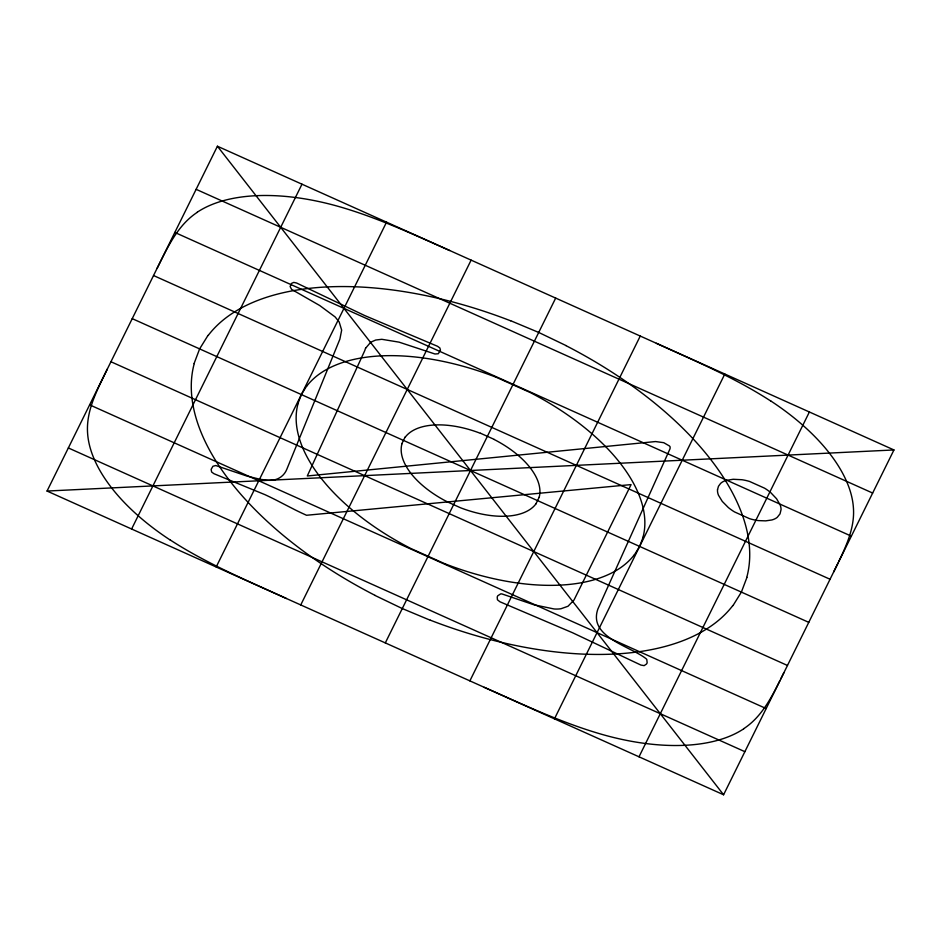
<?xml version="1.0" encoding="UTF-8"?>
<svg xmlns="http://www.w3.org/2000/svg" width="941" height="941" viewBox="0 0 941 941"><rect width="100%" height="100%" fill="white"/><g stroke="black" fill="none" stroke-linecap="round" stroke-linejoin="round"><path stroke-width="1.41" d="M194.046 363.638L199.621 348.899L207.996 335.408M297.885 403.771L301.367 394.573L306.601 386.151M401.725 443.917L405.195 436.895M539.275 497.083L535.805 504.105M643.115 537.229L639.633 546.427L634.399 554.849M746.954 577.362L741.379 592.101L733.004 605.592M838.949 561.142C847.076 544.192 855.122 526.054 853.334 506.799A182.013 94.288 23.4 0 0 770.855 401.019M838.078 562.953L833.667 571.952M107.333 369.048C97.511 389.492 85.631 410.735 87.666 434.201A182.013 94.288 23.4 0 0 170.145 539.981M47.05 491.049L217.418 146.231L893.95 449.951L723.582 794.769L47.05 491.049L893.95 449.951M131.611 529.018L301.99 184.201M216.183 566.976L386.551 222.158M300.744 604.945L471.123 260.128M385.316 642.903L555.684 298.097M469.877 680.872L640.256 336.055M554.449 718.842L724.817 374.024M639.01 756.799L809.389 411.982M157.147 268.232C167.486 247.73 177.426 225.346 197.316 212.29M783.853 672.768L780.736 679.049M779.83 680.837C770.82 698.763 760.963 717.454 743.684 728.71M365.602 348.217L370.73 342.218L375.671 340.03L381.811 339.301L399.066 342.148L434.965 353.992L438.294 353.745L440.459 350.181L439.87 347.97L437.565 346.3L364.708 315.553L296.603 283.018L293.78 282.394L291.616 283.347L290.099 286.487L291.581 289.369L319.705 305.519L335.114 316.929L339.16 321.928L341.665 330.126L339.889 339.125L286.77 469.394C284.488 475.111 279.159 479.416 272.996 480.075A26.819 13.892 23.4 0 1 268.103 480.31L260.186 479.31L246.789 476.017L215.807 465.536L212.925 466.254L211.113 469.418L211.643 472.029L213.948 473.711L264.95 494.66A181.025 93.771 23.4 0 1 275.384 499.718L294.827 509.716A194.752 100.887 23.4 0 0 301.579 512.998L306.519 515.268L631.093 484.603L573.998 600.052L568.011 606.251L561.001 608.733A28.748 14.891 23.4 0 1 554.073 608.968L533.923 604.781L502.047 593.971A4.235 2.2 23.4 0 0 500.706 593.889L497.801 595.735A23.537 12.186 23.4 0 0 497.224 597.053L497.424 599.77L499.942 601.781L572.657 632.787L640.903 665.064L644.138 665.64L646.467 664.052A23.537 12.186 23.4 0 0 647.149 662.782L646.796 659.476A4.235 2.2 23.4 0 0 645.867 658.547C630.023 646.079 588.054 636.928 597.876 609.062L670.051 448.704L670.133 447.01A4.399 2.282 23.4 0 0 669.463 445.987L663.77 442.693L655.583 441.552L307.295 475.981L364.873 350.346A35.17 18.22 23.4 0 1 365.59 348.217M510.669 320.716L538.711 332.444L566.059 345.582M495.578 376.976L530.171 392.503A185.13 95.9 23.4 0 1 643.009 537.182M480.498 433.236L494.272 439.423M445.422 564.024L410.829 548.497A185.13 95.9 23.4 0 1 297.991 403.818M430.331 620.284L402.289 608.556L374.941 595.418M449.739 250.529C412.299 233.956 374.989 216.477 335.396 205.585A182.013 94.288 23.4 0 0 197.234 212.231M196.128 189.329L872.648 493.049M174.826 232.439L851.358 536.158M153.536 275.537L830.056 579.256M132.234 318.646L808.766 622.354M110.944 361.744L787.464 665.463M89.642 404.842L766.174 708.561M68.352 447.951L744.872 751.671M286.429 598.511C246.977 580.491 206.691 563.635 170.192 539.946M484.203 687.306C524.008 704.88 563.518 723.805 605.604 735.415A182.013 94.288 23.4 0 0 743.778 728.769M656.336 343.277C695.211 361.026 734.862 377.706 770.808 401.054M446.728 501.577L460.502 507.764A73.763 38.216 23.4 0 0 535.77 504.094M217.418 146.231L723.582 794.769M446.881 501.624A73.763 38.216 23.4 0 1 401.901 443.999M405.336 437.047A73.763 38.216 23.4 0 1 480.592 433.389M494.225 439.518A73.763 38.216 23.4 0 1 539.205 497.142M634.305 554.802A185.13 95.9 23.4 0 1 445.434 563.965M306.695 386.198A185.13 95.9 23.4 0 1 495.566 377.035M732.851 605.51A296.497 153.595 23.4 0 1 430.355 620.19M566 345.653A296.497 153.595 23.4 0 1 746.789 577.303M208.149 335.49A296.497 153.595 23.4 0 1 510.645 320.81M375 595.347A296.497 153.595 23.4 0 1 194.211 363.697M717.524 489.626L717.489 490.508A30.571 15.832 23.4 0 0 718.465 495.189L722.253 501.388L728.263 507.481A32.018 16.585 23.4 0 0 734.498 511.916L749.577 518.679A31.171 16.15 23.4 0 0 758.517 520.608L765.645 520.867L771.855 519.961A31.171 16.15 23.4 0 0 777.254 517.338L780.018 513.892L781.054 509.646A32.018 16.585 23.4 0 0 780.16 504.964L776.572 498.754L770.761 492.649A30.571 15.832 23.4 0 0 764.633 488.214L749.542 481.451A31.465 16.303 23.4 0 0 741.978 479.734L733.18 479.275L725.711 480.522A31.547 16.338 23.4 0 0 720.594 483.415L718.477 486.262L717.524 489.626"/></g></svg>
